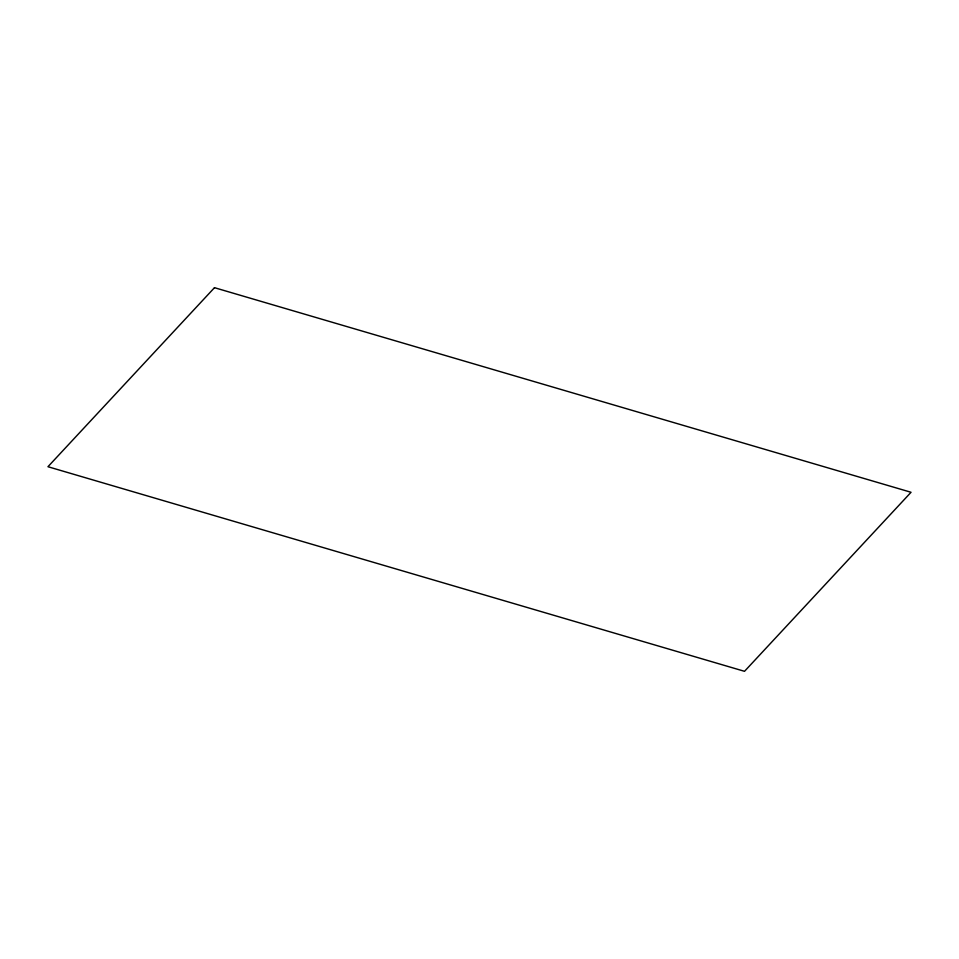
<?xml version="1.0" encoding="UTF-8"?>
<svg xmlns="http://www.w3.org/2000/svg" width="959" height="959" viewBox="0 0 959 959"><rect width="100%" height="100%" fill="white"/><g stroke="black" fill="none" stroke-linecap="round" stroke-linejoin="round"><path stroke-width="1.44" d="M214.48 287.688L47.95 466.721L744.52 671.312L911.05 492.279L214.48 287.688"/></g></svg>
